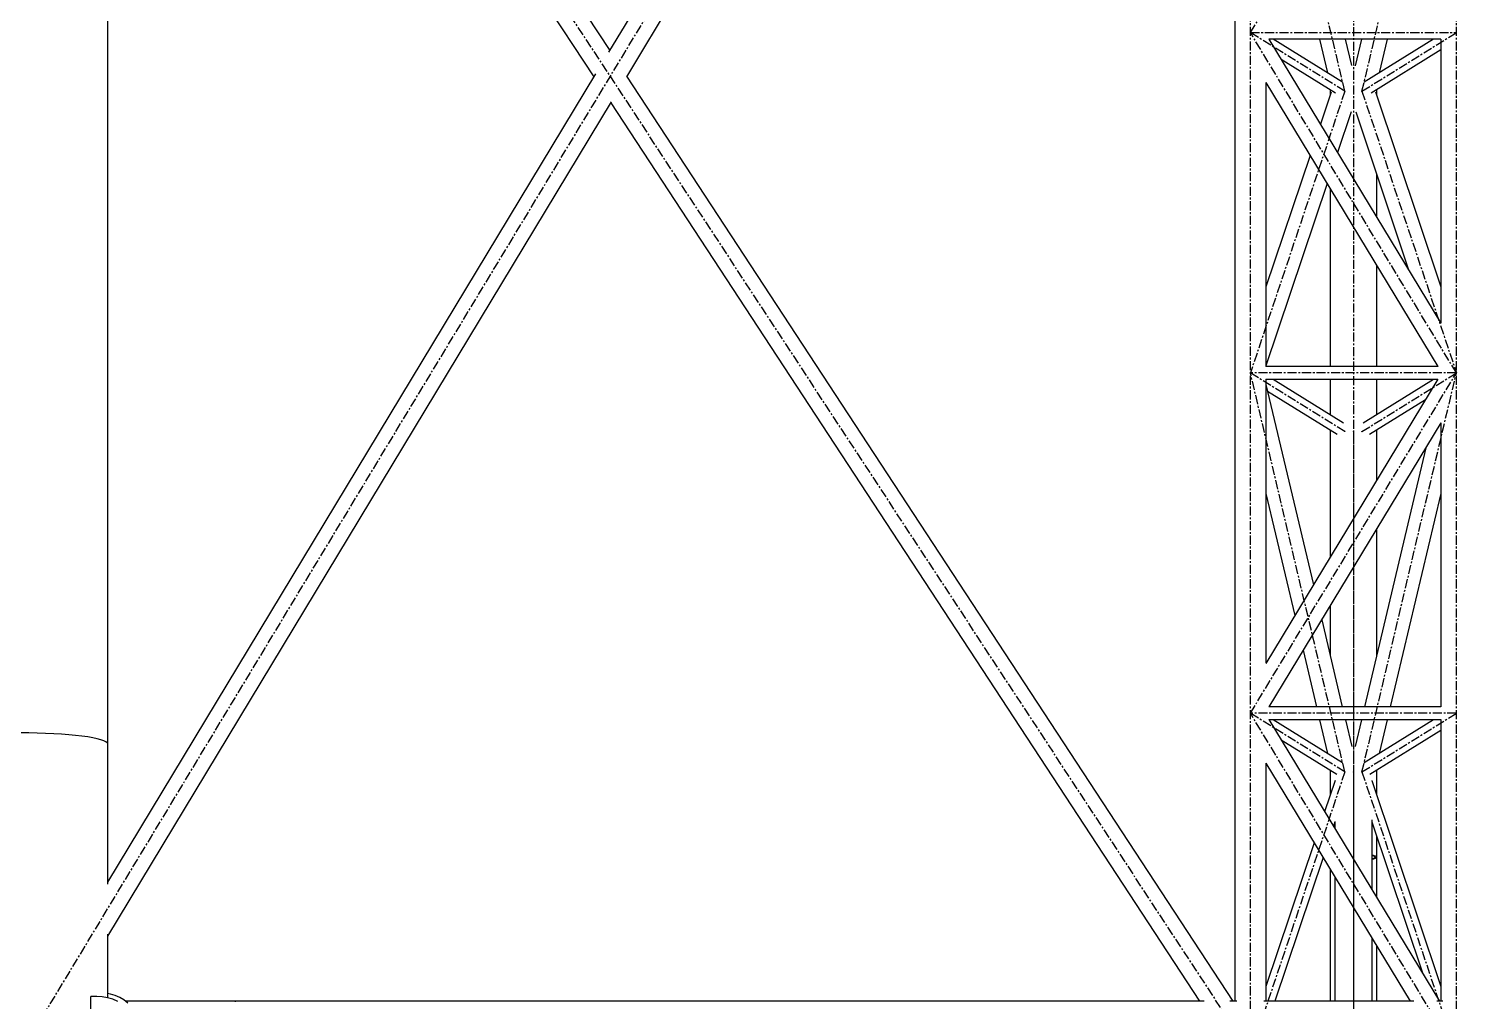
# Model space of a CAD drawing. Header units: millimetres. Extents: x 5143 to 30813, y 232 to 21408.
# Drawn here: x 12377 to 13625, y 15786 to 16636 of the extents above; entities that cross this region are included whole.
import ezdxf

# ---------------------------------------------------------------- set-up
doc = ezdxf.new("R2010")
doc.units = ezdxf.units.MM
doc.header["$LTSCALE"] = 0.25
doc.linetypes.add('CENTER', pattern=[50.8, 31.75, -6.35, 6.35, -6.35])
doc.linetypes.add('XKITLINE00', pattern=[0])

msp = doc.modelspace()

# ---------------------------------------------------------------- linework, layer by layer
at = {"color": 8, "linetype": 'CENTER'}
for p, q in [((12370, 15740.3), (13445, 17520)), ((12370, 17380.3), (13445, 15740.3)), ((13527.5, 16580.9), (13445, 16929.1)), ((13445, 16632.2), (13625, 16929.1)), ((13542.5, 16580.9), (13625, 16929.1)), ((13445, 15740.3), (13445, 16860.1)), ((13625, 15740.3), (13625, 16860.1)), ((13535, 16802), (13535, 15911.7)), ((13527.5, 16580.9), (13445, 16632.2)), ((13445, 16632.2), (13625, 16632.2)), ((13625, 16334.9), (13445, 16632.2)), ((13542.5, 16580.9), (13625, 16632.2)), ((13527.5, 16580.9), (13445, 16334.9)), ((13542.5, 16580.9), (13625, 16334.9)), ((13445, 16037.6), (13625, 16334.9)), ((13527.5, 16283.6), (13445, 16334.9)), ((13625, 16334.9), (13445, 16334.9)), ((13527.5, 15986.3), (13445, 16334.9)), ((13542.5, 15986.3), (13625, 16334.9)), ((13542.5, 16283.6), (13625, 16334.9)), ((13535, 16283.6), (13535, 15740.3)), ((13625, 15740.3), (13445, 16037.6)), ((13527.5, 15986.3), (13445, 16037.6)), ((13625, 16037.6), (13445, 16037.6)), ((13542.5, 15986.3), (13625, 16037.6)), ((13527.5, 15986.3), (13445, 15740.3)), ((13535, 15986.3), (13535, 15740.3)), ((13542.5, 15986.3), (13625, 15740.3))]:
    msp.add_line(p, q, dxfattribs=at)
at = {"color": 8, "linetype": 'XKITLINE00'}
for p, q in [((13421.9, 17505.3), (12884.1, 16615)), ((13431.3, 17473.8), (12899.7, 16593.7)), ((12446.1, 17286.3), (12885.1, 16616.6)), ((12446.2, 17242.2), (12446.2, 16010.7)), ((12446.2, 17241.8), (12871.1, 16593.5)), ((13431.3, 16860.1), (13431.3, 15786)), ((13461.1, 16626.6), (13611.4, 16378.5)), ((13611.3, 16626.5), (13461.2, 16626.5)), ((13525.4, 16588.9), (13464.9, 16626.5)), ((13505.4, 16626.5), (13512.4, 16597)), ((13527.9, 16626.5), (13533.4, 16603.4)), ((13542, 16626.5), (13536.5, 16603.2)), ((13605.1, 16626.5), (13544.5, 16588.9)), ((13564.6, 16626.5), (13557.6, 16597)), ((13611.3, 16626.6), (13611.3, 16378.5)), ((13519.4, 16579.2), (13472, 16608.7)), ((13611.3, 16617), (13550.6, 16579.2)), ((12872.8, 16596.3), (12446.2, 15890)), ((12899.9, 16594), (13429.6, 15786)), ((13458.6, 16588.6), (13458.6, 16340.6)), ((13458.6, 16588.5), (13608.8, 16340.6)), ((12886.5, 16571.7), (12446.2, 15842.9)), ((12886, 16570.9), (13400.5, 15786)), ((13515.7, 16580.3), (13506.3, 16552.1)), ((13514.7, 16582.2), (13514.7, 16577.2)), ((13554.2, 16580.4), (13611.3, 16410)), ((13555.3, 16582.2), (13555.3, 16577.2)), ((13533, 16563), (13521.1, 16527.5)), ((13537, 16562.9), (13583.2, 16425)), ((13497.2, 16524.9), (13458.6, 16410)), ((13512, 16500.3), (13458.6, 16341.1)), ((13555.3, 16508.3), (13555.3, 16471.1)), ((13514.7, 16495.9), (13514.7, 16340.6)), ((13555.3, 16428.9), (13555.3, 16340.6)), ((13609, 16340.6), (13458.5, 16340.6)), ((13608.9, 16329.4), (13458.5, 16081.1)), ((13458.6, 16329.3), (13458.6, 16081.3)), ((13608.7, 16329.2), (13458.6, 16329.2)), ((13458.6, 16324.7), (13500.1, 16149.7)), ((13526.3, 16291.1), (13465, 16329.2)), ((13514.7, 16329.2), (13514.7, 16298.3)), ((13605, 16329.2), (13543.6, 16291)), ((13555.3, 16329.2), (13555.3, 16298.3)), ((13520.9, 16281), (13460, 16318.8)), ((13598, 16311.4), (13549.1, 16281)), ((13611.3, 16291.2), (13461.2, 16043.3)), ((13514.7, 16284.9), (13514.7, 16173.8)), ((13555.3, 16284.9), (13555.3, 16240.9)), ((13611.3, 16291.4), (13611.3, 16043.3)), ((13598.3, 16269.6), (13544.7, 16043.3)), ((13458.6, 16229.7), (13483.9, 16123)), ((13611.3, 16229.7), (13567.2, 16043.3)), ((13555.3, 16198.6), (13555.3, 16087.9)), ((13514.7, 16131.6), (13514.7, 16087.9)), ((13507.3, 16119.3), (13525.3, 16043.3)), ((13491.1, 16092.6), (13502.8, 16043.3)), ((13611.4, 16043.3), (13461, 16043.3)), ((13461.1, 16032.1), (13610.1, 15786)), ((13611.3, 16031.9), (13461.2, 16031.9)), ((13525.4, 15994.3), (13465, 16031.9)), ((13505.5, 16031.9), (13512.4, 16002.4)), ((13528, 16031.9), (13533.5, 16008.6)), ((13542, 16031.9), (13536.5, 16008.5)), ((13605, 16031.9), (13544.5, 15994.3)), ((13611.3, 16022.4), (13549.5, 15984)), ((13564.5, 16031.9), (13557.5, 16002.4)), ((13611.3, 16032), (13611.3, 15786)), ((12377.5, 16020.4), (12370, 16020.5)), ((12377.5, 16020.4), (12370, 16020.4)), ((12384.9, 16020.3), (12377.5, 16020.4)), ((12384.9, 16020.3), (12377.5, 16020.4)), ((12392.1, 16020), (12384.9, 16020.3)), ((12392.1, 16020), (12384.9, 16020.3)), ((12399.2, 16019.7), (12392.1, 16020)), ((12399.2, 16019.7), (12392.1, 16020)), ((12405.9, 16019.3), (12399.2, 16019.7)), ((12405.9, 16019.3), (12399.2, 16019.7)), ((12412.3, 16018.8), (12405.9, 16019.3)), ((12412.3, 16018.8), (12405.9, 16019.3)), ((12418.3, 16018.3), (12412.3, 16018.8)), ((12418.3, 16018.2), (12412.3, 16018.8)), ((12423.9, 16017.6), (12418.3, 16018.3)), ((12423.9, 16017.6), (12418.3, 16018.2)), ((12428.9, 16016.9), (12423.9, 16017.6)), ((12428.9, 16016.9), (12423.9, 16017.6)), ((12433.4, 16016.1), (12428.9, 16016.9)), ((12433.4, 16016.1), (12428.9, 16016.9)), ((12437.2, 16015.3), (12433.4, 16016.1)), ((12437.2, 16015.3), (12433.4, 16016.1)), ((12440.4, 16014.5), (12437.2, 16015.3)), ((12440.4, 16014.5), (12437.2, 16015.3)), ((12442.9, 16013.6), (12440.4, 16014.5)), ((12442.9, 16013.6), (12440.4, 16014.5)), ((12444.7, 16012.6), (12442.9, 16013.6)), ((12445.8, 16011.7), (12444.7, 16012.6)), ((12445.8, 16011.7), (12444.7, 16012.6)), ((12445.8, 16011.7), (12446.2, 16010.7)), ((12445.8, 16011.7), (12446.2, 16010.7)), ((12446.2, 16010.7), (12446.2, 15888.4)), ((13520.5, 15984), (13472, 16014.1)), ((13458.6, 15994), (13458.6, 15786)), ((13458.6, 15993.9), (13584.5, 15786)), ((13514.7, 15987.6), (13514.7, 15966.1)), ((13555.3, 15987.6), (13555.3, 15966.1)), ((13519, 15978.8), (13509.8, 15951.6)), ((13551, 15978.8), (13611.3, 15798.9)), ((13551.1, 15978.9), (13551.1, 15978.5)), ((13518.9, 15942.7), (13517.6, 15938.8)), ((13518.9, 15943), (13518.9, 15936.7)), ((13551.1, 15944.5), (13551.1, 15883.4)), ((13551.1, 15942.7), (13595.6, 15809.9)), ((13500.7, 15924.4), (13458.6, 15798.9)), ((13555.3, 15930.2), (13555.3, 15911.7)), ((13508.5, 15911.6), (13466.3, 15786)), ((13552.6, 15913.2), (13551.1, 15913.5)), ((13551.6, 15913.1), (13551.1, 15913.2)), ((13551.6, 15910.3), (13551.1, 15910.2)), ((13552.6, 15910.2), (13551.1, 15909.9)), ((13553, 15912.7), (13551.6, 15913.1)), ((13553, 15910.8), (13551.6, 15910.3)), ((13554.1, 15912.7), (13552.6, 15913.2)), ((13554.1, 15910.7), (13552.6, 15910.2)), ((13553.8, 15912.2), (13553, 15912.7)), ((13553.8, 15911.2), (13553, 15910.8)), ((13553.8, 15912.2), (13554.1, 15911.7)), ((13554.1, 15911.7), (13553.8, 15911.2)), ((13555, 15912.2), (13554.1, 15912.7)), ((13555, 15911.2), (13554.1, 15910.7)), ((13555, 15912.2), (13555.3, 15911.7)), ((13555.3, 15911.7), (13555, 15911.2)), ((13555.3, 15911.7), (13555.3, 15876.5)), ((13514.7, 15901.3), (13514.7, 15786)), ((13518.9, 15894.4), (13518.9, 15786)), ((12446.2, 15844.6), (12446.2, 15789.1)), ((13551.1, 15841.2), (13551.1, 15786)), ((13555.3, 15834.3), (13555.3, 15786)), ((12436.8, 15790.2), (12431.8, 15790.2)), ((12431.8, 15690.7), (12431.8, 15790.2)), ((12441.6, 15790), (12436.8, 15790.2)), ((12446.3, 15789.1), (12441.6, 15790)), ((12448.9, 15792.3), (12446.2, 15792.7)), ((12450.9, 15787.7), (12446.3, 15789.1)), ((12453, 15791.1), (12448.9, 15792.3)), ((12455.4, 15785.7), (12450.9, 15787.7)), ((12456.9, 15789.4), (12453, 15791.1)), ((12460.6, 15787.1), (12456.9, 15789.4)), ((12464.1, 15784.4), (12460.6, 15787.1)), ((12557.7, 15786), (12462.1, 15786)), ((12557.7, 15786), (12557.7, 15785.6)), ((13404.7, 15786), (12557.7, 15786)), ((13433.2, 15786), (13427.1, 15786)), ((13587.9, 15786), (13456.8, 15786)), ((13613.2, 15786), (13607.9, 15786))]:
    msp.add_line(p, q, dxfattribs=at)
for centre in [(13445, 16632.2), (13445, 16632.2), (13445, 16632.2), (13445, 16632.2), (13625, 16632.2), (13625, 16632.2), (13527.5, 16580.9), (13527.5, 16580.9), (13527.5, 16580.9), (13542.5, 16580.9), (13542.5, 16580.9), (13542.5, 16580.9), (13445, 16334.9), (13445, 16334.9), (13445, 16334.9), (13445, 16334.9), (13625, 16334.9), (13625, 16334.9), (13625, 16334.9), (13625, 16334.9), (13625, 16334.9), (13625, 16334.9), (13527.5, 16283.6), (13535, 16283.6), (13542.5, 16283.6), (13445, 16037.6), (13445, 16037.6), (13445, 16037.6), (13445, 16037.6), (13625, 16037.6), (13625, 16037.6), (13527.5, 15986.3), (13527.5, 15986.3), (13527.5, 15986.3), (13535, 15986.3), (13542.5, 15986.3), (13542.5, 15986.3), (13542.5, 15986.3), (13535, 15911.7)]:
    msp.add_circle(centre, 0.05, dxfattribs=at)

doc.saveas('drawing.dxf')
